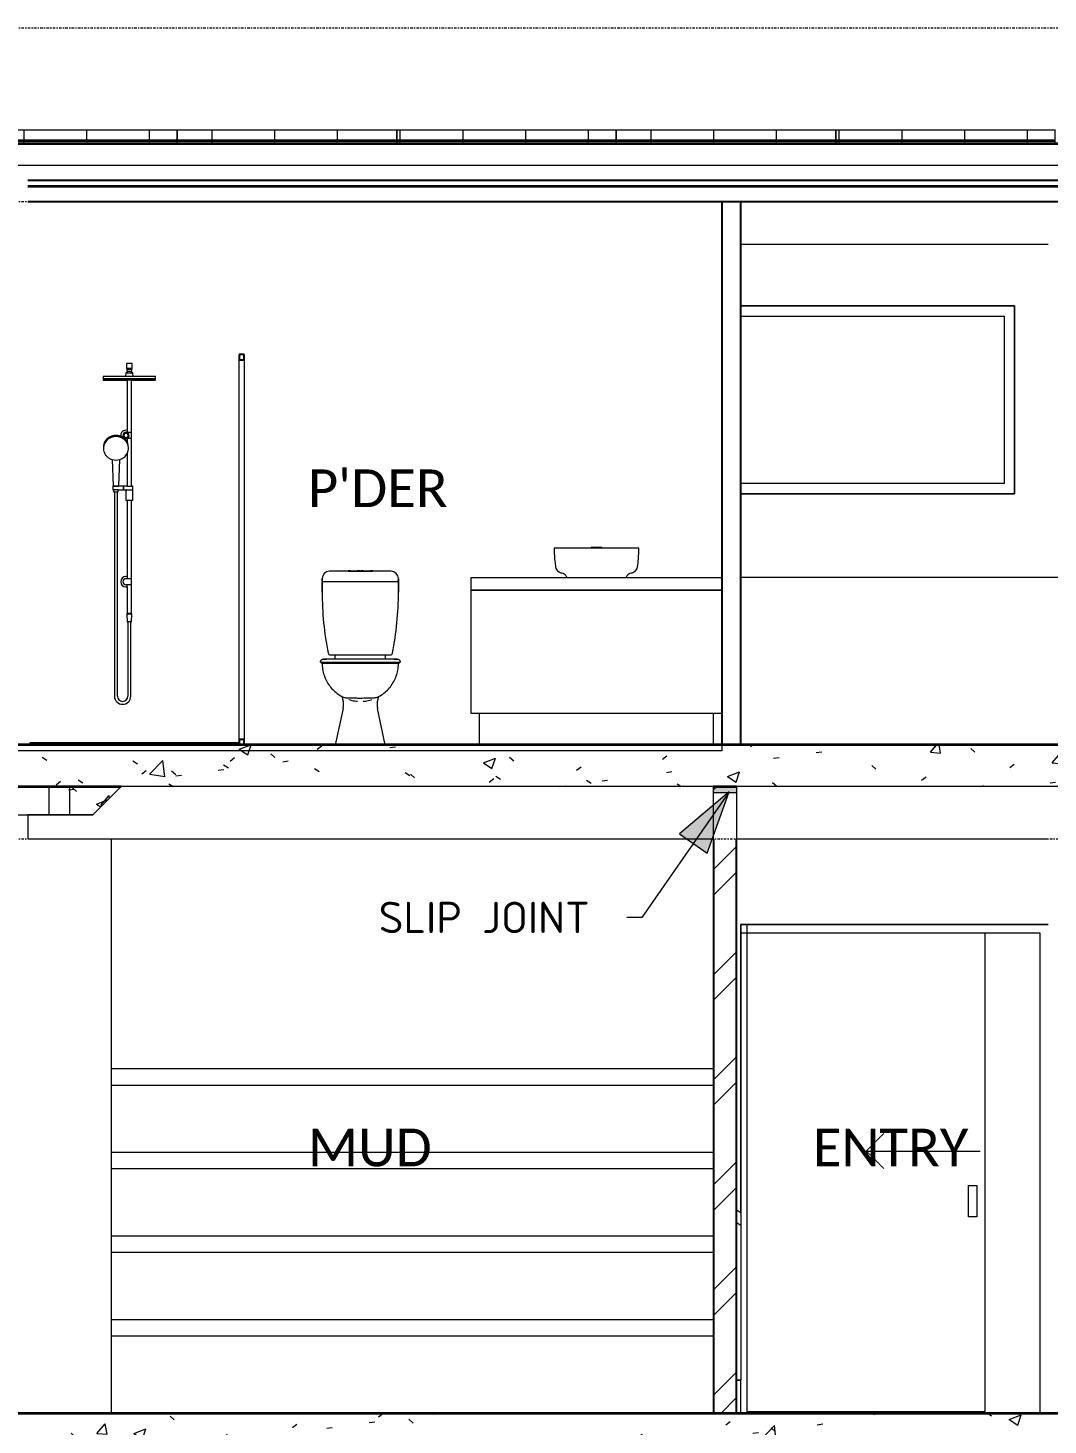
# Model space of a CAD drawing. Header units: millimetres. Extents: x 22424 to 44234, y 27159 to 40246.
# Drawn here: x 30885 to 35765, y 32284 to 38970 of the extents above; entities that cross this region are included whole.
import ezdxf

# ---------------------------------------------------------------- set-up
doc = ezdxf.new("R2010")
doc.units = ezdxf.units.MM
doc.linetypes.add('Centre', pattern=[30, 12, -6, 6, -6])
doc.linetypes.add('Elevation Swings', pattern=[3, 2, -1])
for name, color, linetype, lineweight in [('A-AREA-IDEN', 2, 'Continuous', 9), ('A-CLNG', 13, 'Continuous', 9), ('A-DETL', 90, 'Continuous', 9), ('A-DETL-GENF', 92, 'Continuous', 9), ('A-DETL-THIN', 151, 'Continuous', 9), ('A-DOOR', 31, 'Continuous', 9), ('A-DOOR-FRAM', 31, 'Continuous', 18), ('A-FLOR', 192, 'Continuous', 9), ('A-FLOR-HRAL', 11, 'Continuous', 9), ('A-FLOR-LEVL', 51, 'Continuous', 9), ('A-FLOR-PATT', 8, 'Continuous', 35), ('A-GENM', 13, 'Continuous', 9), ('A-GLAZ', 151, 'Continuous', 9), ('A-ROOF', 132, 'Continuous', 9), ('A-WALL', 113, 'Continuous', 9), ('A-WALL-PATT', 111, 'Continuous', 25), ('E-ELEC-FIXT', 91, 'Continuous', 9), ('G-ANNO-TEXT', 231, 'Continuous', 9), ('I-WALL', 2, 'Continuous', 9), ('P-SANR-FIXT', 6, 'Continuous', 9), ('Q-CASE', 31, 'Continuous', 9), ('S-STRS', 31, 'Continuous', 9)]:
    doc.layers.add(name, color=color, linetype=linetype, lineweight=lineweight)
doc.styles.add('Calibri', font='calibri.ttf', dxfattribs={"height": 180})
doc.styles.add('ISOCPEUR_1', font='ISOCPEUR.ttf', dxfattribs={"height": 150})
pattern_1 = [(50, (34166.6, 19353.85), (582.989, -51.005), [60.96, -670.56]), (355, (34166.6, 19353.85), (-112.777, 611.382), [48.768, -536.448]), (100.451, (34215.17, 19349.6), (470.216, 560.373), [51.808, -569.888]), (46.184, (34166.6, 19516.4), (867.453, -134.537), [91.44, -1005.84]), (96.636, (34238.9, 19505.2), (759.688, 791.77), [77.71, -854.83]), (351.184, (34166.6, 19516.4), (759.696, 791.76), [73.15, -804.67]), (21, (34247.87, 19475.77), (485.166, -327.249), [60.96, -670.56]), (326, (34247.87, 19475.77), (197.767, 589.402), [48.768, -536.448]), (71.451, (34288.3, 19448.5), (682.934, 262.148), [51.808, -569.888]), (37.5, (34166.59, 19353.85), (9.883, 270.576), [26.822, -503.123, 26.822, -517.754, -538.48]), (37.5, (34166.59, 19353.85), (9.883, 270.576), [-1074.522, 26.822, -511.658]), (7.5, (34166.6, 19353.85), (213.8225, 320.578), [26.822, -283.667, 26.822, -490.931, -205.232]), (7.5, (34166.6, 19353.85), (213.8225, 320.578), [-828.243, 26.822, -178.41]), (327.5, (33985.33, 19353.85), (433.891, -18.3325), [26.822, -176.378, 26.822, -607.162, -841.248]), (327.5, (33985.33, 19353.85), (433.891, -18.3325), [-837.184, 26.822, -814.426]), (317.5, (33904.05, 19353.85), (474.014, 81.365), [26.822, -237.338, 26.822, -394.208, -597.408]), (317.5, (33904.05, 19353.85), (474.014, 81.365), [-685.19, 26.822, -570.586])]
pattern_2 = [(0, (34166.586, 38270.536), (0, 26.147), []), (90, (34166.6, 38270.54), (-300, 2e-14), [])]
pattern_3 = [(0, (34166.6, 19516.65), (0, 298.858), []), (90, (34166.6, 19516.65), (-300, 2e-14), [])]

# ---------------------------------------------------------------- blocks, each defined once
blk = doc.blocks.new('Vanity_Optional_Plinth - Standard Depth-1437174-SECTION D-D')
at = {"layer": 'P-SANR-FIXT'}
for p, q in [((33005.4, 36340), (34205.4, 36340)), ((33005.4, 36280), (33005.4, 36340)), ((34205.4, 36280), (33005.4, 36280)), ((33005.4, 36280), (34205.4, 36280)), ((33005.4, 35690), (33005.4, 36280)), ((34205.4, 35690), (33005.4, 35690)), ((33045.4, 35540), (33045.4, 35690)), ((34165.4, 35540), (34165.4, 35690))]:
    blk.add_line(p, q, dxfattribs=at)
blk = doc.blocks.new('RC-Tap Mixer horizontal face - Bath_ Shr Set-1083017-SECTION D-D')
at = {"layer": 'P-SANR-FIXT'}
for p, q in [((36700.4, 33285), (36700.4, 33280)), ((36700.4, 33285), (36712.9, 33285)), ((36712.9, 33285), (36712.9, 33282.5)), ((36712.9, 33285), (36737.9, 33285)), ((36737.9, 33282.5), (36737.9, 33285)), ((36737.9, 33285), (36750.4, 33285)), ((36750.4, 33280), (36750.4, 33285))]:
    blk.add_line(p, q, dxfattribs=at)
blk.add_open_spline([(36712.9, 33282.5), (36713, 33281.8), (36713, 33281), (36713.2, 33280.1), (36713.2, 33280)], degree=3, knots=[-1, -1, -1, -1, -0.8928571, -0.8682877, -0.8682877, -0.8682877, -0.8682877], dxfattribs=at)
blk.add_open_spline([(36737.7, 33280), (36737.9, 33280.8), (36737.9, 33281.6), (36737.9, 33282.5)], degree=3, dxfattribs=at)
blk = doc.blocks.new('Linen shelves - Linen shelves-1981703-SECTION D-D')
at = {"layer": 'Q-CASE'}
for p, q in [((31285.4, 33990), (34165.4, 33990)), ((31285.4, 33910), (31285.4, 33990)), ((34165.4, 33910), (31285.4, 33910)), ((31285.4, 33590), (34165.4, 33590)), ((31285.4, 33510), (31285.4, 33590)), ((34165.4, 33510), (31285.4, 33510)), ((31285.4, 33190), (34165.4, 33190)), ((31285.4, 33110), (31285.4, 33190)), ((34165.4, 33110), (31285.4, 33110)), ((31285.4, 32790), (34165.4, 32790)), ((31285.4, 32710), (31285.4, 32790)), ((34165.4, 32710), (31285.4, 32710))]:
    blk.add_line(p, q, dxfattribs=at)
blk = doc.blocks.new('Cavity slider - 1470CSD-2600546-SECTION D-D')
at = {"layer": 'A-DOOR'}
for p, q in [((35465.4, 32350), (35465.4, 34640)), ((35385.4, 33430.8), (35425.4, 33430.8)), ((35385.4, 33280.8), (35385.4, 33430.8)), ((35425.4, 33430.8), (35425.4, 33280.8)), ((35425.4, 33280.8), (35385.4, 33280.8)), ((34325.4, 32350), (35465.4, 32350))]:
    blk.add_line(p, q, dxfattribs=at)
at = {"layer": 'A-DOOR', "linetype": 'Elevation Swings'}
for q in [(34980.7, 33680.6), (35440.9, 33595.8), (34980.7, 33510.9)]:
    blk.add_line((34895.9, 33595.8), q, dxfattribs=at)
at = {"layer": 'A-DOOR-FRAM', "lineweight": 9}
for p, q in [((35765.4, 34680), (34295.4, 34680)), ((34295.4, 34680), (34295.4, 34640)), ((34295.4, 34680), (34295.4, 33300)), ((34325.4, 34680), (34295.4, 34680)), ((34295.4, 34640), (35725.4, 34640)), ((34325.4, 32340), (34325.4, 34680)), ((35725.4, 34640), (35725.4, 32340))]:
    blk.add_line(p, q, dxfattribs=at)
blk = doc.blocks.new('Solar Panel_ Face Based - Solar Panel_ Face Based-V6-SECTION D-D')
at = {"layer": 'E-ELEC-FIXT'}
h = blk.add_hatch(dxfattribs=at)
h.set_pattern_fill('FP_8', color=256, style=0, pattern_type=2)
h.set_pattern_definition(pattern_3)
h.paths.add_polyline_path([(31600, 38433.3), (31600, 38483.1), (30550, 38483.1), (30550, 38433.3), (31196.4, 38433.3)])
h = blk.add_hatch(dxfattribs=at)
h.set_pattern_fill('FP_7', color=256, style=0, pattern_type=2)
h.set_pattern_definition(pattern_2)
h.paths.add_polyline_path([(30550, 38415.3), (31600, 38415.3), (31600, 38433.3), (30550, 38433.3)])
for p, q in [((30550, 38483.1), (31600, 38483.1)), ((30550, 38483.1), (30550, 38433.3)), ((31600, 38433.3), (31600, 38483.1)), ((30550, 38433.3), (30550, 38415.3)), ((31600, 38433.3), (30550, 38433.3)), ((31600, 38415.3), (31600, 38433.3))]:
    blk.add_line(p, q, dxfattribs=at)
blk = doc.blocks.new('Solar Panel_ Face Based - Solar Panel_ Face Based-V7-SECTION D-D')
at = {"layer": 'E-ELEC-FIXT'}
h = blk.add_hatch(dxfattribs=at)
h.set_pattern_fill('FP_8', color=256, style=0, pattern_type=2)
h.set_pattern_definition(pattern_3)
h.paths.add_polyline_path([(32650, 38433.3), (32650, 38483.1), (31600, 38483.1), (31600, 38433.3), (32173.9, 38433.3)])
h = blk.add_hatch(dxfattribs=at)
h.set_pattern_fill('FP_7', color=256, style=0, pattern_type=2)
h.set_pattern_definition(pattern_2)
h.paths.add_polyline_path([(31600, 38415.3), (32650, 38415.3), (32650, 38433.3), (31600, 38433.3)])
for p, q in [((31600, 38483.1), (32650, 38483.1)), ((31600, 38483.1), (31600, 38433.3)), ((32650, 38433.3), (32650, 38483.1)), ((31600, 38433.3), (31600, 38415.3)), ((32650, 38433.3), (31600, 38433.3)), ((32650, 38415.3), (32650, 38433.3))]:
    blk.add_line(p, q, dxfattribs=at)
blk = doc.blocks.new('Solar Panel_ Face Based - Solar Panel_ Face Based-V8-SECTION D-D')
at = {"layer": 'E-ELEC-FIXT'}
h = blk.add_hatch(dxfattribs=at)
h.set_pattern_fill('FP_8', color=256, style=0, pattern_type=2)
h.set_pattern_definition(pattern_3)
h.paths.add_polyline_path([(32650, 38483.1), (32650, 38433.3), (33700, 38433.3), (33700, 38483.1)])
h = blk.add_hatch(dxfattribs=at)
h.set_pattern_fill('FP_7', color=256, style=0, pattern_type=2)
h.set_pattern_definition(pattern_2)
h.paths.add_polyline_path([(33700, 38415.3), (33700, 38433.3), (32650, 38433.3), (32650, 38415.3)])
for p, q in [((32650, 38483.1), (33700, 38483.1)), ((32650, 38483.1), (32650, 38433.3)), ((33700, 38433.3), (33700, 38483.1)), ((32650, 38433.3), (32650, 38415.3)), ((33700, 38433.3), (32650, 38433.3)), ((33700, 38415.3), (33700, 38433.3))]:
    blk.add_line(p, q, dxfattribs=at)
blk = doc.blocks.new('Solar Panel_ Face Based - Solar Panel_ Face Based-V9-SECTION D-D')
at = {"layer": 'E-ELEC-FIXT'}
h = blk.add_hatch(dxfattribs=at)
h.set_pattern_fill('FP_8', color=256, style=0, pattern_type=2)
h.set_pattern_definition(pattern_3)
h.paths.add_polyline_path([(34750, 38433.3), (34750, 38483.1), (33700, 38483.1), (33700, 38433.3), (34128.8, 38433.3)])
h = blk.add_hatch(dxfattribs=at)
h.set_pattern_fill('FP_7', color=256, style=0, pattern_type=2)
h.set_pattern_definition(pattern_2)
h.paths.add_polyline_path([(33700, 38415.3), (34750, 38415.3), (34750, 38433.3), (33700, 38433.3)])
for p, q in [((33700, 38483.1), (34750, 38483.1)), ((33700, 38483.1), (33700, 38433.3)), ((34750, 38433.3), (34750, 38483.1)), ((33700, 38433.3), (33700, 38415.3)), ((34750, 38433.3), (33700, 38433.3)), ((34750, 38415.3), (34750, 38433.3))]:
    blk.add_line(p, q, dxfattribs=at)
blk = doc.blocks.new('Solar Panel_ Face Based - Solar Panel_ Face Based-V10-SECTION D-D')
at = {"layer": 'E-ELEC-FIXT'}
h = blk.add_hatch(dxfattribs=at)
h.set_pattern_fill('FP_8', color=256, style=0, pattern_type=2)
h.set_pattern_definition(pattern_3)
h.paths.add_polyline_path([(34750, 38483.1), (34750, 38433.3), (35800, 38433.3), (35800, 38483.1)])
h = blk.add_hatch(dxfattribs=at)
h.set_pattern_fill('FP_7', color=256, style=0, pattern_type=2)
h.set_pattern_definition(pattern_2)
h.paths.add_polyline_path([(35800, 38415.3), (35800, 38433.3), (34750, 38433.3), (34750, 38415.3)])
for p, q in [((34750, 38483.1), (35800, 38483.1)), ((34750, 38483.1), (34750, 38433.3)), ((35800, 38433.3), (35800, 38483.1)), ((34750, 38433.3), (34750, 38415.3)), ((35800, 38433.3), (34750, 38433.3)), ((35800, 38415.3), (35800, 38433.3))]:
    blk.add_line(p, q, dxfattribs=at)
blk = doc.blocks.new('3 PANEL 2 transom - FFF0946-1778814-SECTION D-D')
at = {"layer": 'A-GLAZ'}
for p, q in [((35605.4, 37640), (34295.4, 37640)), ((34295.4, 37590), (35555.4, 37590)), ((35555.4, 37590), (35555.4, 36790)), ((35605.4, 36740), (35605.4, 37640)), ((35555.4, 36790), (34295.4, 36790)), ((34295.4, 36740), (35605.4, 36740))]:
    blk.add_line(p, q, dxfattribs=at)
blk = doc.blocks.new('Toilet _ Wall  Hosted 3-D_ - Type 1-1428107-SECTION D-D')
at = {"layer": 'P-SANR-FIXT'}
for p, q in [((32330, 36370), (32327.9, 36370)), ((32341.8, 36370), (32336, 36370)), ((32411.9, 36371), (32411.9, 36370)), ((32428.9, 36371), (32411.9, 36371)), ((32416.9, 36372), (32416.9, 36371)), ((32428.9, 36372), (32416.9, 36372)), ((32416.9, 36371), (32428.9, 36371)), ((32428.9, 36372), (32460.4, 36372)), ((32428.9, 36371), (32521.9, 36371)), ((32472.4, 36372), (32460.4, 36372)), ((32472.4, 36371), (32472.4, 36372)), ((32478.4, 36372), (32478.4, 36371)), ((32490.4, 36372), (32478.4, 36372)), ((32490.4, 36372), (32521.9, 36372)), ((32533.9, 36372), (32521.9, 36372)), ((32538.9, 36371), (32521.9, 36371)), ((32521.9, 36371), (32533.9, 36371)), ((32533.9, 36371), (32533.9, 36372)), ((32538.9, 36370), (32538.9, 36371)), ((32614.9, 36370), (32609.1, 36370)), ((32622.9, 36370), (32620.9, 36370)), ((32292.9, 36335), (32292.9, 36321)), ((32292.9, 36321), (32292.9, 36335)), ((32292.9, 36321), (32301.3, 36321)), ((32292.9, 36318), (32292.9, 36270)), ((32292.9, 36270), (32292.9, 36318)), ((32294.9, 36321), (32294.9, 36320)), ((32294.9, 36320), (32294.9, 36321)), ((32303.3, 36320), (32294.9, 36320)), ((32301.3, 36321), (32340.4, 36321)), ((32340.5, 36320), (32303.3, 36320)), ((32340.4, 36321), (32610.5, 36321)), ((32610.4, 36320), (32340.5, 36320)), ((32647.6, 36320), (32610.4, 36320)), ((32610.5, 36321), (32649.6, 36321)), ((32655.9, 36320), (32647.6, 36320)), ((32657.9, 36321), (32649.6, 36321)), ((32655.9, 36320), (32655.9, 36321)), ((32655.9, 36321), (32655.9, 36320)), ((32657.9, 36321), (32657.9, 36335)), ((32657.9, 36335), (32657.9, 36321)), ((32657.9, 36270), (32657.9, 36318)), ((32657.9, 36318), (32657.9, 36270)), ((32331.1, 35970), (32341.9, 35970)), ((32355.9, 35950), (32355.9, 35970)), ((32595, 35970), (32595, 35950)), ((32609, 35970), (32619.7, 35970)), ((32285.2, 35935), (32341.6, 35935)), ((32289.7, 35930), (32345.6, 35930)), ((32297.5, 35930), (32292.9, 35930)), ((32341.6, 35935), (32609.3, 35935)), ((32345.6, 35930), (32605.3, 35930)), ((32605.3, 35930), (32661.2, 35930)), ((32609.3, 35935), (32665.7, 35935)), ((32657.9, 35930), (32653.4, 35930)), ((32392.9, 35713.7), (32355.9, 35540)), ((32595, 35540), (32558, 35713.7))]:
    blk.add_line(p, q, dxfattribs=at)
at = {"layer": 'P-SANR-FIXT', "flags": 128}
for points in [[(32336, 36370), (32331.7, 36370), (32329.1, 36370), (32328, 36370), (32327.9, 36370)], [(32341.8, 36370), (32341.5, 36370), (32341.3, 36370), (32341, 36370), (32340.8, 36370), (32340.6, 36370), (32340.3, 36370), (32340.1, 36370), (32339.9, 36370), (32339.7, 36370), (32339.4, 36370), (32339.2, 36370), (32339, 36370), (32338.8, 36370), (32338.6, 36370), (32338.4, 36370), (32338.2, 36370), (32338, 36370), (32337.9, 36370), (32337.7, 36370), (32337.5, 36370), (32337.4, 36370), (32337.2, 36370), (32337.1, 36370), (32336.9, 36370), (32336.8, 36370), (32336.7, 36370), (32336.6, 36370), (32336.5, 36370), (32336.4, 36370), (32336.3, 36370), (32336.2, 36370), (32336.2, 36370), (32336.1, 36370), (32336.1, 36370), (32336, 36370), (32336, 36370)], [(32609.1, 36370), (32469, 36370), (32341.8, 36370)], [(32614.9, 36370), (32614.8, 36370), (32614.8, 36370), (32614.7, 36370), (32614.7, 36370), (32614.6, 36370), (32614.5, 36370), (32614.4, 36370), (32614.3, 36370), (32614.2, 36370), (32614.1, 36370), (32614, 36370), (32613.8, 36370), (32613.7, 36370), (32613.5, 36370), (32613.4, 36370), (32613.2, 36370), (32613.1, 36370), (32612.9, 36370), (32612.7, 36370), (32612.5, 36370), (32612.3, 36370), (32612.1, 36370), (32611.9, 36370), (32611.7, 36370), (32611.5, 36370), (32611.3, 36370), (32611, 36370), (32610.8, 36370), (32610.6, 36370), (32610.4, 36370), (32610.1, 36370), (32609.9, 36370), (32609.7, 36370), (32609.4, 36370), (32609.2, 36370), (32609.1, 36370)], [(32622.9, 36370), (32622.1, 36370), (32619.7, 36370), (32615.7, 36370), (32614.9, 36370)], [(32303.3, 36320), (32298.9, 36320), (32296.1, 36320), (32295, 36320), (32294.9, 36320)], [(32340.5, 36320), (32338.9, 36320), (32337.4, 36320), (32335.8, 36320), (32334.3, 36320), (32332.8, 36320), (32331.3, 36320), (32329.8, 36320), (32328.3, 36320), (32326.9, 36320), (32325.4, 36320), (32324, 36320), (32322.7, 36320), (32321.3, 36320), (32320, 36320), (32318.7, 36320), (32317.5, 36320), (32316.3, 36320), (32315.2, 36320), (32314.1, 36320), (32313, 36320), (32312, 36320), (32311, 36320), (32310.1, 36320), (32309.2, 36320), (32308.4, 36320), (32307.6, 36320), (32306.9, 36320), (32306.3, 36320), (32305.7, 36320), (32305.1, 36320), (32304.6, 36320), (32304.2, 36320), (32303.9, 36320), (32303.6, 36320), (32303.3, 36320), (32303.3, 36320)], [(32610.4, 36320), (32468.9, 36320), (32340.5, 36320)], [(32647.6, 36320), (32647.4, 36320), (32647.1, 36320), (32646.7, 36320), (32646.3, 36320), (32645.8, 36320), (32645.3, 36320), (32644.7, 36320), (32644.1, 36320), (32643.4, 36320), (32642.6, 36320), (32641.8, 36320), (32640.9, 36320), (32640, 36320), (32639.1, 36320), (32638.1, 36320), (32637, 36320), (32635.9, 36320), (32634.7, 36320), (32633.6, 36320), (32632.3, 36320), (32631.1, 36320), (32629.8, 36320), (32628.4, 36320), (32627.1, 36320), (32625.7, 36320), (32624.2, 36320), (32622.8, 36320), (32621.3, 36320), (32619.8, 36320), (32618.3, 36320), (32616.8, 36320), (32615.3, 36320), (32613.7, 36320), (32612.2, 36320), (32610.6, 36320), (32610.4, 36320)], [(32655.9, 36320), (32655.1, 36320), (32652.6, 36320), (32648.5, 36320), (32647.6, 36320)], [(32331.1, 35970), (32332, 35970), (32334.4, 35970), (32338.4, 35970), (32339.2, 35970)], [(32339.2, 35970), (32339.2, 35970), (32339.2, 35970), (32339.3, 35970), (32339.3, 35970), (32339.3, 35970), (32339.4, 35970), (32339.4, 35970), (32339.5, 35970), (32339.5, 35970), (32339.6, 35970), (32339.6, 35970), (32339.7, 35970), (32339.8, 35970), (32339.8, 35970), (32339.9, 35970), (32340, 35970), (32340, 35970), (32340.1, 35970), (32340.2, 35970), (32340.3, 35970), (32340.4, 35970), (32340.5, 35970), (32340.6, 35970), (32340.7, 35970), (32340.8, 35970), (32340.9, 35970), (32341, 35970), (32341.1, 35970), (32341.2, 35970), (32341.3, 35970), (32341.4, 35970), (32341.5, 35970), (32341.6, 35970), (32341.7, 35970), (32341.9, 35970), (32341.9, 35970)], [(32341.9, 35970), (32481.9, 35970), (32609, 35970)], [(32609, 35970), (32609.1, 35970), (32609.2, 35970), (32609.4, 35970), (32609.5, 35970), (32609.6, 35970), (32609.7, 35970), (32609.8, 35970), (32609.9, 35970), (32610, 35970), (32610.1, 35970), (32610.2, 35970), (32610.3, 35970), (32610.4, 35970), (32610.5, 35970), (32610.6, 35970), (32610.7, 35970), (32610.7, 35970), (32610.8, 35970), (32610.9, 35970), (32611, 35970), (32611.1, 35970), (32611.1, 35970), (32611.2, 35970), (32611.3, 35970), (32611.3, 35970), (32611.4, 35970), (32611.4, 35970), (32611.5, 35970), (32611.5, 35970), (32611.6, 35970), (32611.6, 35970), (32611.6, 35970), (32611.6, 35970), (32611.7, 35970), (32611.7, 35970)], [(32611.7, 35970), (32616, 35970), (32618.6, 35970), (32619.7, 35970), (32619.7, 35970)], [(32284.7, 35935), (32284.7, 35935.6), (32284.7, 35936.2), (32284.8, 35936.8), (32284.8, 35937.4), (32284.9, 35938), (32285.1, 35938.6), (32285.2, 35939.1), (32285.4, 35939.7), (32285.6, 35940.3), (32285.8, 35940.8), (32286.1, 35941.4), (32286.3, 35941.9), (32286.6, 35942.5), (32286.9, 35943), (32287.3, 35943.5), (32287.6, 35944), (32288, 35944.4), (32288.4, 35944.9), (32288.8, 35945.3), (32289.2, 35945.8), (32289.6, 35946.2), (32290.1, 35946.6), (32290.6, 35946.9), (32291, 35947.3), (32291.5, 35947.6), (32292.1, 35947.9), (32292.6, 35948.2), (32293.1, 35948.5), (32293.7, 35948.8), (32294.2, 35949), (32294.8, 35949.2), (32295.3, 35949.4), (32295.9, 35949.5), (32296.5, 35949.7), (32297.1, 35949.8), (32297.7, 35949.9), (32298.3, 35949.9), (32298.9, 35950), (32299.5, 35950), (32299.7, 35950)], [(32289.7, 35930), (32289.7, 35930.6), (32289.7, 35931.2), (32289.8, 35931.8), (32289.8, 35932.4), (32289.9, 35933), (32290.1, 35933.6), (32290.2, 35934.1), (32290.4, 35934.7), (32290.5, 35935)], [(32292.9, 35930), (32293.1, 35922.7), (32293.5, 35915.4), (32294.3, 35908.2), (32295.3, 35900.9), (32296.6, 35893.7), (32298.2, 35886.6), (32300.1, 35879.6), (32302.2, 35872.6), (32304.6, 35865.7), (32307.4, 35858.9), (32310.3, 35852.3), (32313.6, 35845.7), (32317.1, 35839.3), (32320.8, 35833.1), (32324.8, 35827), (32329.1, 35821), (32333.5, 35815.2), (32338.2, 35809.7), (32343.2, 35804.3), (32348.3, 35799.1), (32353.6, 35794.1), (32359.2, 35789.3), (32364.9, 35784.8), (32370.8, 35780.5), (32376.8, 35776.4), (32383.1, 35772.6), (32389.4, 35769), (32393.3, 35767)], [(32299.7, 35950), (32299.9, 35950), (32300.5, 35950), (32301.5, 35950), (32303, 35950), (32304.9, 35950), (32307.2, 35950), (32309.9, 35950), (32313, 35950), (32314, 35950)], [(32353.5, 35950), (32347.3, 35950), (32341.4, 35950), (32335.9, 35950), (32330.8, 35950), (32326, 35950), (32321.6, 35950), (32317.6, 35950), (32313.9, 35950), (32310.7, 35950), (32307.9, 35950), (32305.5, 35950), (32303.5, 35950), (32301.9, 35950), (32300.7, 35950), (32300, 35950), (32299.7, 35950), (32299.7, 35950)], [(32597.4, 35950), (32593.6, 35950), (32589.6, 35950), (32585.4, 35950), (32581, 35950), (32576.5, 35950), (32571.8, 35950), (32567, 35950), (32562, 35950), (32556.8, 35950), (32551.6, 35950), (32546.2, 35950), (32540.7, 35950), (32535.1, 35950), (32529.4, 35950), (32523.6, 35950), (32517.8, 35950), (32511.8, 35950), (32505.9, 35950), (32499.8, 35950), (32493.8, 35950), (32487.7, 35950), (32481.5, 35950), (32475.4, 35950), (32469.3, 35950), (32463.2, 35950), (32457.1, 35950), (32451, 35950), (32445, 35950), (32439, 35950), (32433, 35950), (32427.2, 35950), (32421.4, 35950), (32415.7, 35950), (32410.1, 35950), (32404.6, 35950), (32399.2, 35950), (32394, 35950), (32388.9, 35950), (32383.9, 35950), (32379, 35950), (32374.3, 35950), (32369.8, 35950), (32365.5, 35950), (32361.3, 35950), (32357.3, 35950), (32353.5, 35950)], [(32557.6, 35767), (32564.1, 35770.5), (32570.4, 35774.1), (32576.5, 35778.1), (32582.5, 35782.2), (32588.4, 35786.6), (32594, 35791.3), (32599.5, 35796.1), (32604.7, 35801.2), (32609.8, 35806.4), (32614.6, 35811.9), (32619.2, 35817.6), (32623.6, 35823.4), (32627.7, 35829.4), (32631.6, 35835.6), (32635.3, 35841.9), (32638.7, 35848.4), (32641.8, 35855), (32644.7, 35861.7), (32647.3, 35868.5), (32649.6, 35875.4), (32651.6, 35882.4), (32653.4, 35889.5), (32654.9, 35896.7), (32656.1, 35903.9), (32657, 35911.1), (32657.6, 35918.4), (32657.9, 35925.7), (32657.9, 35930)], [(32651.2, 35950), (32651, 35950), (32650.4, 35950), (32649.3, 35950), (32647.9, 35950), (32646, 35950), (32643.7, 35950), (32641, 35950), (32637.9, 35950), (32634.4, 35950), (32630.5, 35950), (32626.2, 35950), (32621.5, 35950), (32616.4, 35950), (32611, 35950), (32605.3, 35950), (32599.1, 35950), (32597.4, 35950)], [(32636.9, 35950), (32640.1, 35950), (32642.9, 35950), (32645.3, 35950), (32647.4, 35950), (32649, 35950), (32650.1, 35950), (32650.9, 35950), (32651.2, 35950), (32651.2, 35950)], [(32651.2, 35950), (32651.8, 35950), (32652.4, 35950), (32653, 35949.9), (32653.6, 35949.8), (32654.2, 35949.7), (32654.8, 35949.6), (32655.4, 35949.4), (32656, 35949.2), (32656.5, 35949), (32657.1, 35948.8), (32657.6, 35948.6), (32658.2, 35948.3), (32658.7, 35948), (32659.2, 35947.7), (32659.7, 35947.4), (32660.2, 35947), (32660.7, 35946.7), (32661.1, 35946.3), (32661.6, 35945.9), (32662, 35945.5), (32662.4, 35945), (32662.8, 35944.6), (32663.2, 35944.1), (32663.5, 35943.6), (32663.9, 35943.1), (32664.2, 35942.6), (32664.5, 35942.1), (32664.7, 35941.5), (32665, 35941), (32665.2, 35940.4), (32665.4, 35939.9), (32665.6, 35939.3), (32665.8, 35938.7), (32665.9, 35938.1), (32666, 35937.5), (32666.1, 35937), (32666.2, 35936.4), (32666.2, 35935.8), (32666.2, 35935.2), (32666.2, 35935)], [(32660.4, 35935), (32660.6, 35934.4), (32660.7, 35933.9), (32660.9, 35933.3), (32661, 35932.7), (32661.1, 35932.1), (32661.2, 35931.5), (32661.2, 35930.9), (32661.2, 35930.3), (32661.2, 35930)], [(32392.9, 35713.7), (32393.6, 35717.7), (32394.2, 35721.6), (32394.7, 35725.6), (32394.9, 35729.6), (32395, 35733.6), (32395, 35737.6), (32394.8, 35741.6), (32394.4, 35745.6), (32393.9, 35749.5), (32393.2, 35753.5), (32392.4, 35757.4), (32391.4, 35761.3), (32390.3, 35765.1), (32389, 35768.9), (32387.5, 35772.6), (32387.4, 35772.8)], [(32563.5, 35772.8), (32562, 35769.1), (32560.7, 35765.3), (32559.5, 35761.5), (32558.5, 35757.6), (32557.7, 35753.7), (32557, 35749.8), (32556.5, 35745.8), (32556.1, 35741.8), (32555.9, 35737.8), (32555.8, 35733.8), (32555.9, 35729.8), (32556.2, 35725.9), (32556.6, 35721.9), (32557.2, 35717.9), (32558, 35714), (32558, 35713.7)], [(32420.2, 35756), (32427.2, 35754), (32434.3, 35752.2), (32441.5, 35750.7), (32448.7, 35749.5), (32455.9, 35748.5), (32461.3, 35748.1)], [(32489.5, 35748.1), (32492.3, 35748.3), (32499.6, 35749.1), (32506.8, 35750.2), (32514, 35751.6), (32521.1, 35753.3), (32528.1, 35755.3), (32530.6, 35756)]]:
    blk.add_lwpolyline(points, dxfattribs=at)
at = {"layer": 'P-SANR-FIXT'}
for centre, radius, start, end in [((32327.9, 36335), 35, 90, 180), ((32622.9, 36335), 35, 0, 90), ((32294.9, 36318), 2, 90, 180), ((32655.9, 36318), 2, 0, 90), ((33807.9, 36270), 1515, 180, 191.10987), ((31142.9, 36270), 1515, 348.89013, 0), ((32331.1, 35980), 10, 191.10987, 270), ((32619.7, 35980), 10, 270, 348.89013)]:
    blk.add_arc(centre, radius, start, end, dxfattribs=at)
for points in [[(32414.3, 35763.4), (32410.8, 35763.4), (32404.4, 35763.8), (32396.9, 35765.4), (32393.2, 35767), (32391.7, 35767.9)], [(32559.1, 35767.9), (32557.7, 35767), (32554, 35765.4), (32546.5, 35763.8), (32540.1, 35763.4), (32536.6, 35763.4)]]:
    blk.add_open_spline(points, degree=3, dxfattribs=at)
blk.add_open_spline([(32536.6, 35763.4), (32533.8, 35763.4), (32527.2, 35763.2), (32514.5, 35762.7), (32499.7, 35762.1), (32482.3, 35761.8), (32463.1, 35761.8), (32446.7, 35762.3), (32434.9, 35762.7), (32424.2, 35763.2), (32417.7, 35763.4), (32414.3, 35763.4)], degree=3, knots=[0, 0, 0, 0, 0.111111, 0.222222, 0.333333, 0.444444, 0.583333, 0.722222, 0.791667, 0.861111, 1, 1, 1, 1], dxfattribs=at)
blk = doc.blocks.new('874300W_BK_File_Rfa_151277_ori_2016Sep14134925 - Artisan 405 Round Above Counter - 0 Tap Holes-2537396-SECTION D-D')
at = {"layer": 'P-SANR-FIXT'}
for p, q in [((36927.9, 33280), (36522.9, 33280)), ((36526.9, 33210.7), (36529.5, 33190.6)), ((36921.4, 33190.6), (36924, 33210.7)), ((36578.4, 33150), (36583.1, 33140)), ((36867.8, 33140), (36872.5, 33150))]:
    blk.add_line(p, q, dxfattribs=at)
for centre, radius, start, end in [((37064.2, 33276.4), 541.2, 179.61747, 186.97307), ((36386.7, 33276.4), 541.2, 353.02693, 0.38253), ((36559.1, 33194.3), 29.9, 187.26807, 238.88062), ((36587.3, 33241), 84.4, 238.88062, 250.68259), ((36529, 33074.6), 92, 62.55677, 70.68259), ((36921.9, 33074.6), 92, 109.31741, 117.44323), ((36863.6, 33241), 84.4, 289.31741, 301.11938), ((36891.8, 33194.3), 29.9, 301.11938, 352.73193), ((36562.3, 33138.8), 19.6, 34.85028, 62.55677), ((36888.6, 33138.8), 19.6, 117.44323, 145.14972)]:
    blk.add_arc(centre, radius, start, end, dxfattribs=at)
blk = doc.blocks.new('HH Shower - Wincrest Shower-2583850-SECTION D-D')
at = {"layer": 'A-GENM', "lineweight": 25}
for p, q in [((31920.4, 37407), (31895.4, 37407)), ((31895.4, 37407), (31895.4, 37382)), ((31895.4, 37382), (31920.4, 37382)), ((31920.4, 37382), (31920.4, 37407)), ((31920.4, 35565), (31895.4, 35565)), ((31895.4, 35565), (31895.4, 35540)), ((31895.4, 35540), (31920.4, 35540)), ((31920.4, 35540), (31920.4, 35565))]:
    blk.add_line(p, q, dxfattribs=at)
at = {"layer": 'A-GENM'}
for p, q in [((31895.4, 35565), (31895.4, 37382)), ((31920.4, 37382), (31920.4, 35565))]:
    blk.add_line(p, q, dxfattribs=at)
at = {"layer": 'P-SANR-FIXT'}
for p, q in [((31353.3, 37318.4), (31352.4, 37301.5)), ((31359.1, 37320.3), (31355.1, 37320.3)), ((31357.4, 37365), (31357.4, 37340)), ((31383.4, 37365), (31357.4, 37365)), ((31357.4, 37340), (31360.4, 37340)), ((31357.7, 37336.4), (31357.7, 37326.9)), ((31360.4, 37337), (31358.3, 37337)), ((31358.3, 37326.3), (31359.1, 37326.3)), ((31381.8, 37326.3), (31359.1, 37326.3)), ((31359.1, 37320.3), (31381.8, 37320.3)), ((31380.4, 37340), (31360.4, 37340)), ((31360.4, 37340), (31360.4, 37337)), ((31360.4, 37337), (31380.4, 37337)), ((31360.4, 37325.7), (31360.4, 37321)), ((31361.5, 37340), (31361.5, 37337)), ((31379.4, 37340), (31379.4, 37337)), ((31380.4, 37340), (31383.4, 37340)), ((31380.4, 37337), (31380.4, 37340)), ((31382.6, 37337), (31380.4, 37337)), ((31380.4, 37321), (31380.4, 37325.7)), ((31381.8, 37326.3), (31382.6, 37326.3)), ((31385.8, 37320.3), (31381.8, 37320.3)), ((31383.2, 37326.9), (31383.2, 37336.4)), ((31383.4, 37340), (31383.4, 37365)), ((31388.5, 37301.5), (31387.6, 37318.4)), ((31245.4, 37301.5), (31245.4, 37290.4)), ((31352.4, 37301.5), (31245.4, 37301.5)), ((31245.4, 37290.4), (31246.4, 37290.4)), ((31245.4, 37287.6), (31245.4, 37285)), ((31246.4, 37287.6), (31245.4, 37287.6)), ((31245.4, 37285), (31360.4, 37285)), ((31494.5, 37290.4), (31246.4, 37290.4)), ((31246.4, 37290.4), (31246.4, 37287.6)), ((31246.4, 37287.6), (31494.5, 37287.6)), ((31388.5, 37301.5), (31352.4, 37301.5)), ((31380.4, 37285), (31360.4, 37285)), ((31360.4, 37285), (31360.4, 37044.2)), ((31380.4, 37285), (31495.4, 37285)), ((31380.4, 37034.9), (31380.4, 37285)), ((31495.4, 37301.5), (31388.5, 37301.5)), ((31494.5, 37290.4), (31495.4, 37290.4)), ((31494.5, 37287.6), (31494.5, 37290.4)), ((31495.4, 37287.6), (31494.5, 37287.6)), ((31495.4, 37290.4), (31495.4, 37301.5)), ((31495.4, 37285), (31495.4, 37287.6)), ((31360.4, 37044.2), (31360.4, 37034.9)), ((31355.8, 37034.9), (31381.3, 37034.9)), ((31381.3, 37006.1), (31359.8, 37006.1)), ((31360.4, 37006.1), (31360.4, 36988.2)), ((31381.3, 37034.9), (31380.4, 37034.9)), ((31380.4, 37006.1), (31381.3, 37006.1)), ((31380.4, 36777), (31380.4, 37006.1)), ((31381.3, 37006.1), (31381.3, 37034.9)), ((31288.3, 36904.8), (31293.4, 36777)), ((31320.5, 36779), (31324.7, 36904.8)), ((31360.4, 36933.9), (31360.4, 36777)), ((31291.7, 36777), (31291.7, 36760)), ((31293.4, 36777), (31291.7, 36777)), ((31293.4, 36779), (31319.5, 36779)), ((31293.4, 36777), (31319.4, 36777)), ((31319.4, 36777), (31319.5, 36779)), ((31341.8, 36777), (31319.4, 36777)), ((31319.5, 36779), (31320.5, 36779)), ((31341.8, 36776.2), (31341.8, 36777)), ((31341.8, 36776.2), (31341.8, 36760.8)), ((31342.6, 36776.2), (31341.8, 36776.2)), ((31342.6, 36777), (31342.6, 36776.2)), ((31360.4, 36777), (31342.6, 36777)), ((31342.6, 36760.8), (31342.6, 36776.2)), ((31360.4, 36777), (31380.4, 36777)), ((31387.2, 36777), (31380.4, 36777)), ((31387.2, 36760), (31387.2, 36777)), ((31291.7, 36760), (31295.1, 36760)), ((31317.8, 36760), (31294.4, 36760)), ((31295.1, 36760), (31295.4, 36749.9)), ((31295.4, 36749.9), (31299.4, 36749.9)), ((31297.4, 36749.9), (31317.4, 36749.9)), ((31299.4, 36749.9), (31299.4, 35772.3)), ((31313.4, 36749.9), (31317.4, 36749.9)), ((31313.4, 35772.3), (31313.4, 36749.9)), ((31317.4, 36749.9), (31317.8, 36760)), ((31317.8, 36760), (31341.8, 36760)), ((31341.8, 36760.8), (31342.6, 36760.8)), ((31341.8, 36760), (31341.8, 36760.8)), ((31342.6, 36760.8), (31342.6, 36760)), ((31342.6, 36760), (31356.3, 36760)), ((31353.7, 36759.1), (31353.7, 36710)), ((31356.3, 36759.1), (31353.7, 36759.1)), ((31353.7, 36710), (31360.4, 36710)), ((31356.3, 36760), (31384.8, 36760)), ((31356.3, 36760), (31356.3, 36759.1)), ((31356.3, 36759.1), (31384.8, 36759.1)), ((31360.4, 36710), (31380.4, 36710)), ((31360.4, 36710), (31360.4, 36344.2)), ((31380.4, 36710), (31387.2, 36710)), ((31380.4, 36167.3), (31380.4, 36710)), ((31384.8, 36760), (31387.2, 36760)), ((31384.8, 36759.1), (31384.8, 36760)), ((31387.2, 36759.1), (31384.8, 36759.1)), ((31387.2, 36710), (31387.2, 36759.1)), ((31354.2, 36335), (31380.4, 36335)), ((31380.4, 36305), (31354.2, 36305)), ((31360.4, 36344.2), (31360.4, 36335)), ((31360.4, 36295.8), (31360.4, 36305)), ((31360.4, 36295.8), (31360.4, 36167.3)), ((31360.4, 36167.3), (31358.9, 36165.8)), ((31358.9, 36165.8), (31358.9, 36164.8)), ((31358.9, 36164.8), (31363.4, 36164.8)), ((31359, 36164), (31360.2, 36127.9)), ((31363.4, 36164), (31359, 36164)), ((31360.2, 36127.9), (31363.4, 36127.9)), ((31380.4, 36167.3), (31360.4, 36167.3)), ((31377.4, 36164.8), (31363.4, 36164.8)), ((31363.4, 36164.8), (31363.4, 36164)), ((31377.4, 36164), (31363.4, 36164)), ((31377.4, 36127.9), (31363.4, 36127.9)), ((31363.4, 36127.9), (31363.4, 35772.3)), ((31377.4, 36164.8), (31381.9, 36164.8)), ((31377.4, 36164), (31377.4, 36164.8)), ((31381.9, 36164), (31377.4, 36164)), ((31377.4, 36127.9), (31380.7, 36127.9)), ((31377.4, 35772), (31377.4, 36127.9)), ((31381.9, 36165.8), (31380.4, 36167.3)), ((31380.7, 36127.9), (31381.9, 36164)), ((31381.9, 36164.8), (31381.9, 36165.8))]:
    blk.add_line(p, q, dxfattribs=at)
for centre, radius, start, end in [((31355.3, 37318.4), 1.95, 93.64505, 177.06362), ((31358.3, 37336.4), 0.6, 90, 180), ((31358.3, 37326.9), 0.6, 180, 270), ((31358.8, 37323.8), 2.51, 47.68717, 81.90768), ((31359, 37322.2), 1.86, 271.74022, 319.74022), ((31357.8, 37323.3), 3.58, 318.54229, 41.45771), ((31383.1, 37323.3), 3.58, 138.52145, 221.47855), ((31382.1, 37323.8), 2.51, 98.09232, 132.31283), ((31381.9, 37322.2), 1.86, 220.25978, 268.25978), ((31382.6, 37336.4), 0.6, 0, 90), ((31382.6, 37326.9), 0.6, 270, 0), ((31385.6, 37318.4), 1.95, 2.93638, 86.35495), ((31354.2, 37020), 25, 75.52249, 190.04144), ((31354.2, 37020), 15, 90, 84.00307), ((31354.2, 37020), 10, 270, 269.70211), ((31354.2, 37020), 15, 84.00307, 90), ((31354.2, 36320), 25, 90, 270), ((31354.2, 36320), 15, 90, 270), ((31354.2, 36320), 25, 75.52249, 90), ((31354.2, 36320), 25, 270, 284.47751), ((31338.4, 35772.3), 39, 180, 359.43738), ((31338.4, 35772.3), 25, 180, 0)]:
    blk.add_arc(centre, radius, start, end, dxfattribs=at)
for centre, start_param, end_param in [((31306.4, 36963.6), 1.570796, 3.187105), ((31306.4, 36958.5), 0.045512, 3.096081), ((31306.4, 36963.6), 6.237673, 7.853982), ((31306.4, 36958.5), 4.404545, 5.022071), ((31306.4, 36958.5), 5.832158, 6.328697)]:
    blk.add_ellipse(centre, major_axis=(60, 0), ratio=0.939693, start_param=start_param, end_param=end_param, dxfattribs=at)
blk.add_open_spline([(31301.3, 37019.8), (31298, 37019.5), (31293.1, 37018.7), (31286.9, 37017), (31280.7, 37014.7), (31273.5, 37011.1), (31264.8, 37004.7), (31256.9, 36996.2), (31250.5, 36985.3), (31246.9, 36973.4), (31246.3, 36965.2), (31246.5, 36961.1)], degree=3, knots=[-1, -1, -1, -1, -0.892857, -0.839286, -0.785714, -0.678571, -0.571429, -0.428571, -0.285714, -0.142857, 0, 0, 0, 0], dxfattribs=at)
for points in [[(31329.6, 37015.6), (31325, 37017.4), (31315.8, 37019.9), (31306.2, 37020.2), (31301.3, 37019.8)], [(31246.5, 36961.1), (31246.3, 36956.9), (31246.9, 36948.8), (31250.5, 36936.8), (31256.8, 36926), (31265.5, 36916.7), (31276.1, 36909.3), (31284, 36906), (31288.3, 36904.8)], [(31324.7, 36904.8), (31328.6, 36906), (31336, 36909), (31346, 36915.6), (31354.4, 36924), (31358.6, 36930.4), (31360.4, 36933.9)]]:
    blk.add_open_spline(points, degree=3, dxfattribs=at)
blk = doc.blocks.new('tile grate - 1000x80-2583848-SECTION D-D')
at = {"layer": 'P-SANR-FIXT'}
for p, q in [((30895.4, 35550), (31895.4, 35550)), ((30895.4, 35540), (30895.4, 35550))]:
    blk.add_line(p, q, dxfattribs=at)
blk = doc.blocks.new('stackpoint - stackpoint-2594485-SECTION D-D')
at = {"layer": 'P-SANR-FIXT'}
for p, q in [((30985.4, 35340), (30985.4, 35203.8)), ((31085.4, 35203.8), (31085.4, 35340))]:
    blk.add_line(p, q, dxfattribs=at)
blk = doc.blocks.new('Railing - 25mm-2601264-SECTION D-D')
at = {"layer": 'A-FLOR-HRAL'}
blk.add_line((34295.4, 33240.6), (34295.4, 32500), dxfattribs=at)
blk = doc.blocks.new('Railing - Railing-2600954-SECTION D-D')
blk.add_blockref('Railing - 25mm-2601264-SECTION D-D', (0, 0))
blk = doc.blocks.new('Top Rail Type - Top Rail_Internal_-2601176-SECTION D-D')
at = {"layer": 'A-FLOR-HRAL'}
for p, q in [((34295.4, 33300), (34275.4, 33312.8)), ((34295.4, 33300), (34295.4, 33240.6)), ((34275.4, 33253.4), (34295.4, 33240.6))]:
    blk.add_line(p, q, dxfattribs=at)

msp = doc.modelspace()

# ---------------------------------------------------------------- hatches: boundary and pattern name
at = {"layer": 'A-DETL-GENF'}
h = msp.add_hatch(dxfattribs=at)
h.set_pattern_fill('FP_5', style=0, pattern_type=2)
h.set_pattern_definition(pattern_1)
h.paths.add_polyline_path([(30463.3, 35203.8), (30797.9, 35203.8), (30797.9, 35511), (30792.9, 35511), (30792.9, 35390), (28135.4, 35390), (28135.4, 35203.8), (30219, 35203.8)])
h.paths.add_polyline_path([(30952.1, 35203.8), (31195.2, 35203.8), (31332.4, 35341), (38955.4, 35341), (38955.4, 35541), (34205.4, 35541), (34205.4, 35511), (30822.9, 35511), (30822.9, 35203.8), (30885.4, 35203.8)])
msp.add_hatch(color=8, dxfattribs=at).paths.add_polyline_path([(34275.4, 35310), (34275.4, 35340), (34165.4, 35340), (34165.4, 35310)])
h = msp.add_hatch(dxfattribs=at)
h.set_pattern_fill('FP_5', style=0, pattern_type=2)
h.set_pattern_definition(pattern_1)
h.paths.add_polyline_path([(28135.4, 32040), (31225.4, 32040), (31225.4, 32140), (34003.4, 32140), (34090.4, 32053), (34542.9, 32053), (34629.9, 32140), (39834.9, 32140), (39834.9, 32340), (39649.9, 32340), (39649.9, 32310), (35770.4, 32310), (35770.4, 32340), (30775.4, 32340), (30775.4, 32254), (28135.4, 32254), (28135.4, 32074)])
at = {"layer": 'A-FLOR-PATT', "lineweight": 9}
h = msp.add_hatch(dxfattribs=at)
h.set_pattern_fill('FP_5', color=256, style=0, pattern_type=2)
h.set_pattern_definition(pattern_1)
h.paths.add_polyline_path([(35106.2, 35340), (38865.4, 35340), (38865.4, 35540), (30795.4, 35540), (30795.4, 35340), (34861.9, 35340)])
h = msp.add_hatch(dxfattribs=at)
h.set_pattern_fill('FP_5', color=256, style=0, pattern_type=2)
h.set_pattern_definition(pattern_1)
h.paths.add_polyline_path([(39749.1, 32140), (39824.9, 32140), (39824.9, 32340), (30775.4, 32340), (30775.4, 32140), (39504.8, 32140)])
at = {"layer": 'A-WALL-PATT', "lineweight": 9}
h = msp.add_hatch(dxfattribs=at)
h.set_pattern_fill('FP_1', color=256, style=0, pattern_type=2)
h.set_pattern_definition([(45, (34166.6, 19353.85), (-251.447, 251.447), []), (45, (34166.6, 19734.85), (-251.447, 251.447), [])])
h.paths.add_polyline_path([(34165.4, 32340), (34275.4, 32340), (34275.4, 35340), (34165.4, 35340), (34165.4, 32463.1)])
at = {"layer": 'G-ANNO-TEXT'}
msp.add_hatch(color=7, dxfattribs=at).paths.add_polyline_path([(34240, 35313.9), (34002.7, 35113.5), (34134.7, 35021.7)])

# ---------------------------------------------------------------- linework, layer by layer
at = {"layer": 'A-CLNG', "lineweight": 25}
for p, q in [((38850.4, 38240), (30885.4, 38240)), ((30885.4, 38140), (38850.4, 38140))]:
    msp.add_line(p, q, dxfattribs=at)
at = {"layer": 'A-DETL'}
for p, q in [((34205.4, 35511), (30792.9, 35511)), ((38955.4, 35541), (34205.4, 35541)), ((34205.4, 35541), (34205.4, 35511)), ((31195.2, 35203.8), (31332.4, 35341)), ((31331.4, 35340), (31195.2, 35203.8)), ((34165.4, 35340), (31331.4, 35340)), ((31332.4, 35341), (38955.4, 35341)), ((34165.4, 35090), (34165.4, 35340)), ((35765.4, 35340), (34275.4, 35340)), ((34275.4, 35340), (34275.4, 35090)), ((28135.4, 35203.8), (31195.2, 35203.8)), ((31195.2, 35203.8), (30885.4, 35203.8)), ((30885.4, 35203.8), (30885.4, 35090)), ((30885.4, 35090), (34165.4, 35090)), ((34275.4, 35090), (35765.4, 35090)), ((35770.4, 32340), (30775.4, 32340))]:
    msp.add_line(p, q, dxfattribs=at)
at = {"layer": 'A-DETL-THIN'}
for p, q in [((34165.4, 35310), (34165.4, 35340)), ((34165.4, 35340), (34275.4, 35340)), ((34275.4, 35310), (34165.4, 35310)), ((34275.4, 35340), (34275.4, 35310))]:
    msp.add_line(p, q, dxfattribs=at)
at = {"layer": 'A-FLOR', "lineweight": 35}
for p, q in [((38865.4, 35540), (30795.4, 35540)), ((30795.4, 35340), (31331.4, 35340)), ((34165.4, 35340), (34275.4, 35340)), ((37957.2, 32340), (30775.4, 32340))]:
    msp.add_line(p, q, dxfattribs=at)
at = {"layer": 'A-FLOR-LEVL', "linetype": 'Centre'}
for p, q in [((22424.2, 38970), (41671.6, 38970)), ((22424.2, 38140), (41671.6, 38140)), ((22424.2, 35540), (41671.6, 35540)), ((22424.2, 35090), (41671.6, 35090)), ((22424.2, 32340), (41671.6, 32340))]:
    msp.add_line(p, q, dxfattribs=at)
at = {"layer": 'A-ROOF', "lineweight": 35}
for p, q in [((39560.4, 38415.3), (30100.4, 38415.3)), ((30885.4, 38213.6), (38775.4, 38213.6))]:
    msp.add_line(p, q, dxfattribs=at)
at = {"layer": 'A-ROOF'}
for p, q in [((30100.4, 38414.3), (39560.4, 38414.3)), ((30100.4, 38313.9), (39560.4, 38313.9))]:
    msp.add_line(p, q, dxfattribs=at)
at = {"layer": 'A-WALL'}
for p, q in [((35765.4, 37934), (34295.4, 37934)), ((34295.4, 37640), (35605.4, 37640)), ((35605.4, 37640), (35605.4, 36740)), ((35605.4, 36740), (34295.4, 36740)), ((35950.4, 36340), (34295.4, 36340))]:
    msp.add_line(p, q, dxfattribs=at)
at = {"layer": 'A-WALL', "lineweight": 25}
for p, q in [((34165.4, 35090), (34165.4, 32340)), ((34275.4, 32340), (34275.4, 35090))]:
    msp.add_line(p, q, dxfattribs=at)
at = {"layer": 'G-ANNO-TEXT', "color": 7}
for p, q in [((34240, 35313.9), (33822.4, 34713.6)), ((34240, 35313.9), (34002.7, 35113.5)), ((34134.7, 35021.7), (34240, 35313.9)), ((34002.7, 35113.5), (34134.7, 35021.7)), ((33822.4, 34713.6), (33750.8, 34713.6))]:
    msp.add_line(p, q, dxfattribs=at)
at = {"layer": 'I-WALL', "lineweight": 25}
for p, q in [((34205.4, 38140), (34205.4, 35540)), ((34295.4, 35540), (34295.4, 38140))]:
    msp.add_line(p, q, dxfattribs=at)
at = {"layer": 'I-WALL'}
for p, q in [((31285.4, 32340), (31285.4, 35090)), ((34295.4, 33300), (34295.4, 34680)), ((34295.4, 34680), (35765.4, 34680))]:
    msp.add_line(p, q, dxfattribs=at)
at = {"layer": 'S-STRS'}
for p, q in [((34275.4, 32500), (34295.4, 32500)), ((34275.4, 32499), (34295.4, 32499)), ((34295.4, 32499), (34275.4, 32499)), ((34295.4, 32499), (34295.4, 32500)), ((34295.4, 32340), (34295.4, 32499))]:
    msp.add_line(p, q, dxfattribs=at)

# ---------------------------------------------------------------- block references
at = {"layer": 'A-DOOR', "linetype": 'Elevation Swings'}
msp.add_blockref('Cavity slider - 1470CSD-2600546-SECTION D-D', (0, 0), dxfattribs=at)
at = {"layer": 'A-FLOR-HRAL'}
for name in ['Top Rail Type - Top Rail_Internal_-2601176-SECTION D-D', 'Railing - Railing-2600954-SECTION D-D']:
    msp.add_blockref(name, (0, 0), dxfattribs=at)
at = {"layer": 'A-GENM'}
msp.add_blockref('HH Shower - Wincrest Shower-2583850-SECTION D-D', (0, 0), dxfattribs=at)
at = {"layer": 'A-GLAZ'}
msp.add_blockref('3 PANEL 2 transom - FFF0946-1778814-SECTION D-D', (0, 0), dxfattribs=at)
at = {"layer": 'E-ELEC-FIXT'}
for name in ['Solar Panel_ Face Based - Solar Panel_ Face Based-V6-SECTION D-D', 'Solar Panel_ Face Based - Solar Panel_ Face Based-V7-SECTION D-D', 'Solar Panel_ Face Based - Solar Panel_ Face Based-V8-SECTION D-D', 'Solar Panel_ Face Based - Solar Panel_ Face Based-V9-SECTION D-D', 'Solar Panel_ Face Based - Solar Panel_ Face Based-V10-SECTION D-D']:
    msp.add_blockref(name, (0, 0), dxfattribs=at)
at = {"layer": 'P-SANR-FIXT'}
for name, p in [('874300W_BK_File_Rfa_151277_ori_2016Sep14134925 - Artisan 405 Round Above Counter - 0 Tap Holes-2537396-SECTION D-D', (-3120, 3200)), ('RC-Tap Mixer horizontal face - Bath_ Shr Set-1083017-SECTION D-D', (-3120, 3200)), ('Toilet _ Wall  Hosted 3-D_ - Type 1-1428107-SECTION D-D', (0, 0)), ('Vanity_Optional_Plinth - Standard Depth-1437174-SECTION D-D', (0, 0)), ('tile grate - 1000x80-2583848-SECTION D-D', (0, 0)), ('stackpoint - stackpoint-2594485-SECTION D-D', (0, 0))]:
    msp.add_blockref(name, p, dxfattribs=at)
at = {"layer": 'Q-CASE'}
msp.add_blockref('Linen shelves - Linen shelves-1981703-SECTION D-D', (0, 0), dxfattribs=at)

# ---------------------------------------------------------------- texts
at = {"layer": 'A-AREA-IDEN', "char_height": 180, "attachment_point": 1, "style": 'Calibri'}
for s, insert, width in [("P'DER", (32224.5, 36857.2), 809.704), ('MUD', (32224.5, 33702.6), 729.536), ('ENTRY', (34640.6, 33702.6), 913.924)]:
    msp.add_mtext(s, dxfattribs=dict(at, insert=insert, width=width))
at = {"layer": 'G-ANNO-TEXT', "color": 7, "insert": (32563.4, 34788.6), "char_height": 150, "width": 1186.497, "attachment_point": 1, "style": 'ISOCPEUR_1'}
msp.add_mtext('SLIP JOINT', dxfattribs=at)

doc.saveas('drawing.dxf')
